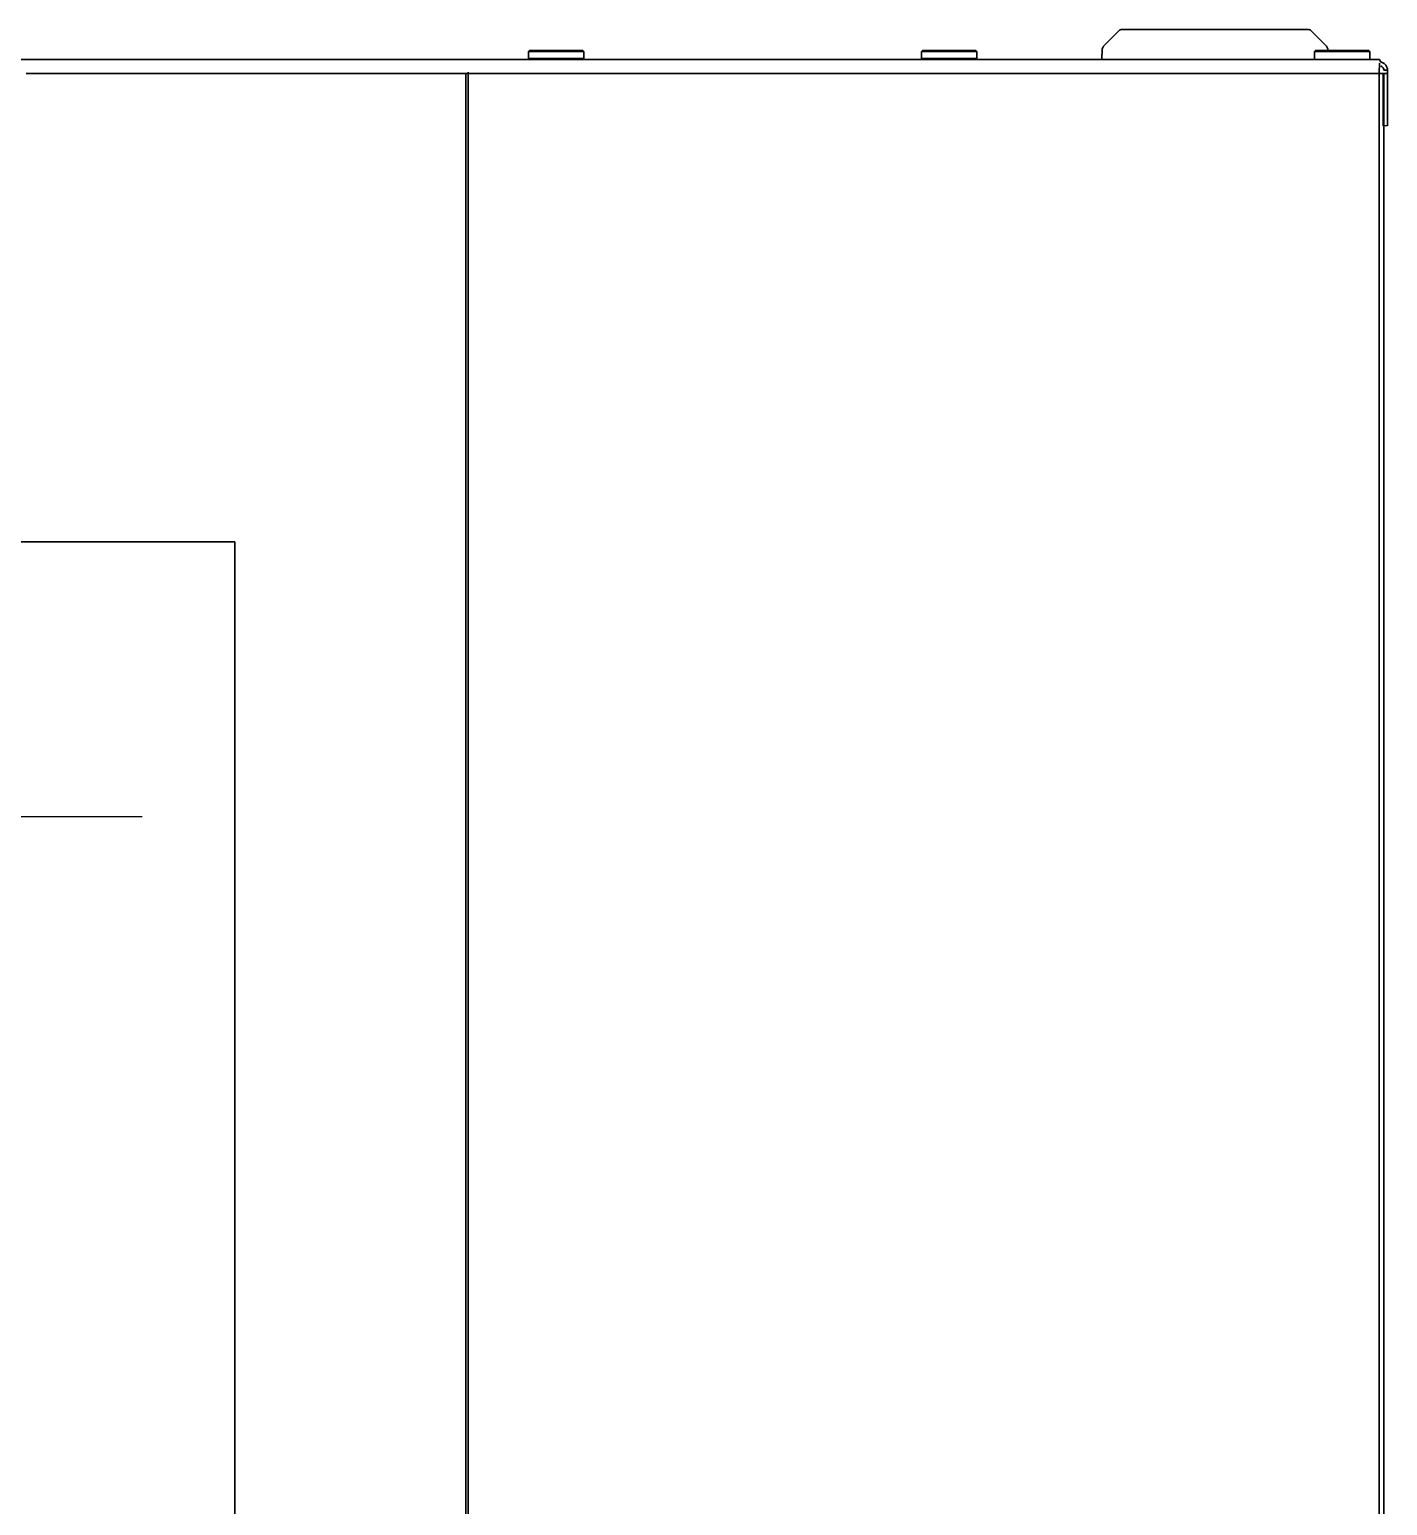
# Model space of a CAD drawing. Header units: inches. Extents: x 786 to 5755, y -850 to 3635.
# Drawn here: x 3962.9 to 4256.5, y 1779 to 2098.1 of the extents above; entities that cross this region are included whole.
import ezdxf

# ---------------------------------------------------------------- set-up
doc = ezdxf.new("R2010")
doc.units = ezdxf.units.IN
doc.layers.add('1', color=7, linetype='Continuous', true_color=0xffffff)

msp = doc.modelspace()

# ---------------------------------------------------------------- linework, layer by layer
at = {"color": 7}
for p, q in [((4255.97, 2077.33), (4255.74, 2077.33)), ((4256.54, 2077.33), (4255.97, 2077.33)), ((4255.97, 2077.33), (4255.97, 2077.33))]:
    msp.add_line(p, q, dxfattribs=at)
at = {"color": 2}
msp.add_line((3664.24, 1927.93), (3987.24, 1927.93), dxfattribs=at)
at = {"layer": '1', "color": 7, "linetype": 'Continuous', "lineweight": 35}
for p, q in [((4198.45, 2097.84), (4195.16, 2094.55)), ((4199.15, 2098.13), (4200.74, 2098.13)), ((4200.74, 2098.13), (4237.74, 2098.13)), ((4239.33, 2098.13), (4237.74, 2098.13)), ((4240.03, 2097.84), (4243.32, 2094.55)), ((4194.79, 2091.63), (4194.87, 2093.88)), ((4243.61, 2093.88), (4243.62, 2093.63)), ((4002.68, 2091.63), (3593.79, 2091.63)), ((4240.74, 2091.63), (3963.57, 2091.63)), ((4070.99, 2093.63), (4070.74, 2093.38)), ((4070.74, 2093.38), (4082.74, 2093.38)), ((4070.74, 2093.38), (4070.74, 2091.88)), ((4070.74, 2091.88), (4070.99, 2091.63)), ((4082.74, 2091.88), (4070.74, 2091.88)), ((4070.99, 2093.63), (4082.49, 2093.63)), ((4072.15, 2091.63), (4073.57, 2091.63)), ((4082.74, 2093.38), (4082.49, 2093.63)), ((4082.49, 2091.63), (4082.74, 2091.88)), ((4082.74, 2091.88), (4082.74, 2093.38)), ((4142.74, 2091.63), (4144.74, 2091.63)), ((4155.99, 2093.63), (4155.74, 2093.38)), ((4155.74, 2093.38), (4167.74, 2093.38)), ((4155.74, 2093.38), (4155.74, 2091.88)), ((4155.74, 2091.88), (4155.99, 2091.63)), ((4167.74, 2091.88), (4155.74, 2091.88)), ((4155.99, 2093.63), (4167.49, 2093.63)), ((4167.74, 2093.38), (4167.49, 2093.63)), ((4167.49, 2091.63), (4167.74, 2091.88)), ((4167.74, 2091.88), (4167.74, 2093.38)), ((4240.99, 2093.63), (4240.74, 2093.38)), ((4240.74, 2093.38), (4252.74, 2093.38)), ((4240.74, 2093.38), (4240.74, 2091.88)), ((4240.74, 2091.88), (4240.99, 2091.63)), ((4254.78, 2091.63), (4240.74, 2091.63)), ((4240.99, 2093.63), (4252.49, 2093.63)), ((4252.74, 2093.38), (4252.49, 2093.63)), ((4252.49, 2091.63), (4252.74, 2091.88)), ((4252.74, 2091.88), (4252.74, 2093.38)), ((4254.78, 2090.88), (4254.74, 2088.63)), ((3963.57, 2088.63), (3962.15, 2088.63)), ((3963.57, 2088.63), (3962.15, 2088.63)), ((4145.62, 2088.63), (3963.57, 2088.63)), ((4256.54, 2088.63), (3963.57, 2088.63)), ((4057.24, 1345.63), (4057.24, 2088.63)), ((4057.74, 1345.38), (4057.74, 2088.88)), ((4144.74, 2088.63), (4142.74, 2088.63)), ((4144.74, 2088.63), (4142.74, 2088.63)), ((4254.74, 1299.82), (4254.74, 2088.63)), ((4255.64, 2088.37), (4255.64, 2077.33)), ((4255.74, 2088.37), (4255.74, 2077.33)), ((4256.54, 2089.33), (4256.54, 2089.22)), ((4256.54, 2089.22), (4256.54, 2088.37)), ((4256.54, 2088.37), (4256.54, 2077.33)), ((4255.74, 2077.33), (4255.74, 1360.48)), ((4007.24, 1987.38), (3644.24, 1987.38)), ((4007.24, 1494.38), (4007.24, 1987.38))]:
    msp.add_line(p, q, dxfattribs=at)
for centre, start, end in [((4199.15, 2097.13), 90, 135), ((4239.33, 2097.13), 45, 90), ((4195.87, 2093.85), 135, 178), ((4242.61, 2093.85), 2, 45)]:
    msp.add_arc(centre, 1, start, end, dxfattribs=at)
for points, knots in [([(4254.78, 2091.63), (4255, 2091.12), (4255.11, 2091.1), (4255.33, 2091.04), (4255.43, 2091), (4255.63, 2090.9), (4255.73, 2090.84), (4255.91, 2090.71), (4255.99, 2090.63), (4256.14, 2090.47), (4256.21, 2090.38), (4256.33, 2090.19), (4256.38, 2090.09), (4256.46, 2089.88), (4256.49, 2089.77), (4256.53, 2089.55), (4256.54, 2089.44), (4256.54, 2089.33)], [0, 0, 0, 0, 0.125, 0.125, 0.25, 0.25, 0.375, 0.375, 0.5, 0.5, 0.625, 0.625, 0.75, 0.75, 0.875, 0.875, 1, 1, 1, 1]), ([(4255.07, 2090.27), (4255.11, 2090.26), (4255.15, 2090.25), (4255.29, 2090.18), (4255.39, 2090.1), (4255.56, 2089.92), (4255.63, 2089.81), (4255.72, 2089.58), (4255.74, 2089.46), (4255.74, 2089.33)], [0, 0, 0, 0, 0.092302, 0.092302, 0.394868, 0.394868, 0.697434, 0.697434, 1, 1, 1, 1])]:
    msp.add_open_spline(points, degree=3, knots=knots, dxfattribs=at)
msp.add_open_spline([(4255.74, 2089.33), (4256.54, 2089.33)], degree=1, dxfattribs=at)

doc.saveas('drawing.dxf')
